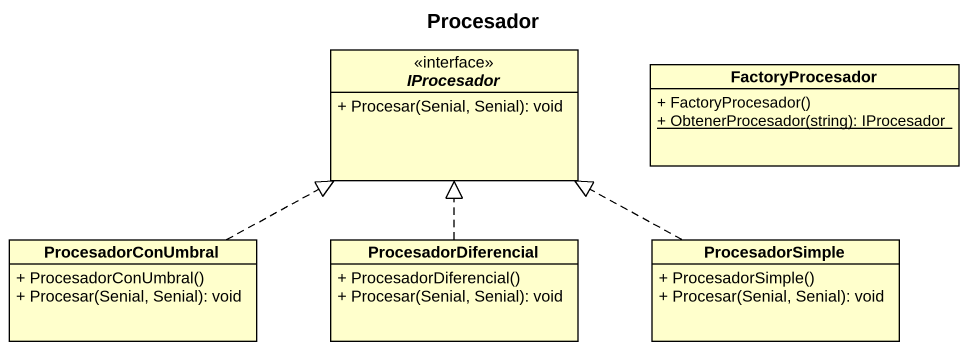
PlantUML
@startuml
title Procesador
hide circle
hide empty members
skinparam classAttributeIconSize 0
interface IProcesador {
  + Procesar(Senial, Senial): void
}
class FactoryProcesador {
  + FactoryProcesador()
  {static} + ObtenerProcesador(string): IProcesador
}
class ProcesadorConUmbral {
  + ProcesadorConUmbral()
  + Procesar(Senial, Senial): void
}
class ProcesadorDiferencial {
  + ProcesadorDiferencial()
  + Procesar(Senial, Senial): void
}
class ProcesadorSimple {
  + ProcesadorSimple()
  + Procesar(Senial, Senial): void
}
ProcesadorConUmbral .right.|> IProcesador
ProcesadorDiferencial .up.|> IProcesador
ProcesadorSimple .left.|> IProcesador
@enduml
